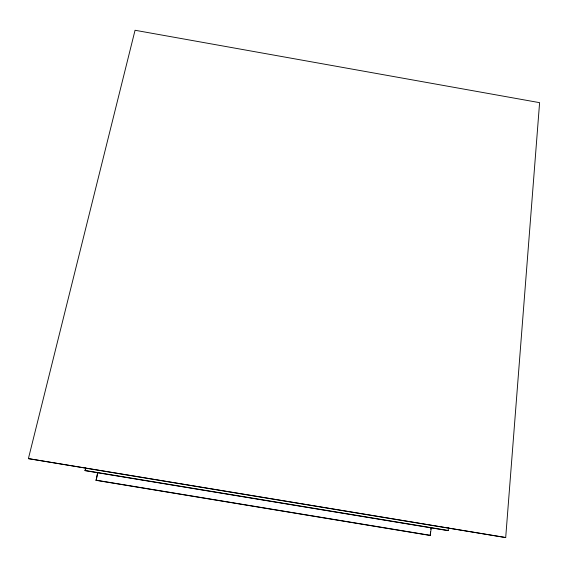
<?xml version="1.0" encoding="UTF-8"?>
<svg xmlns="http://www.w3.org/2000/svg" width="568" height="568" viewBox="0 0 568 568"><rect width="100%" height="100%" fill="white"/><g stroke="black" fill="none" stroke-linecap="round" stroke-linejoin="round"><path stroke-width="0.85" d="M505.697 537.548L539.6 102.659L135.049 30.267L28.4 458.625L505.697 537.548L28.4 458.625M85.512 467.904L85.165 470.673L447.996 530.633L448.628 527.906M97.653 472.42L96.12 480.336L430.203 535.468L430.572 531.939M430.849 529.291L431.034 527.523M430.203 535.468L431.339 527.573M96.12 480.336L97.845 472.604M85.165 470.673L85.555 468.969M84.93 470.467L448.372 530.533M95.921 480.159L430.53 535.375"/></g></svg>
